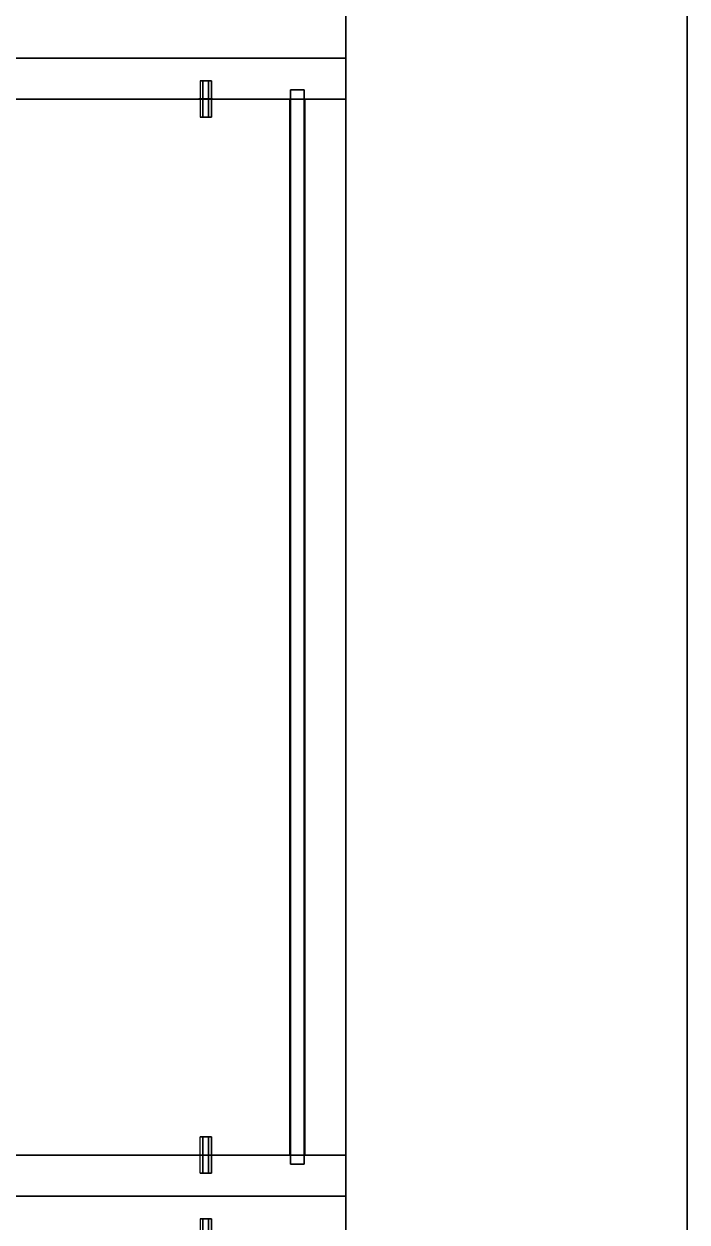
# Model space of a CAD drawing. Extents: x 0 to 4068, y -150 to 4325.
# Drawn here: x 3776 to 4068, y 898 to 1424 of the extents above; entities that cross this region are included whole.
import ezdxf

# ---------------------------------------------------------------- set-up
doc = ezdxf.new("R2010")
doc.units = 0
for name, color, linetype in [('LAYER0', 7, 'CONTINUOUS'), ('LAYER199', 7, 'CONTINUOUS'), ('LAYER245', 254, 'CONTINUOUS'), ('LAYER361', 7, 'CONTINUOUS'), ('LAYER362', 7, 'CONTINUOUS'), ('LAYER363', 7, 'CONTINUOUS'), ('LAYER364', 7, 'CONTINUOUS'), ('LAYER365', 7, 'CONTINUOUS'), ('LAYER366', 7, 'CONTINUOUS'), ('LAYER367', 7, 'CONTINUOUS'), ('LAYER368', 7, 'CONTINUOUS'), ('LAYER380', 7, 'CONTINUOUS'), ('LAYER382', 254, 'CONTINUOUS'), ('LAYER384', 254, 'CONTINUOUS'), ('LAYER385', 7, 'CONTINUOUS'), ('LAYER387', 254, 'CONTINUOUS'), ('LAYER389', 254, 'CONTINUOUS'), ('LAYER390', 7, 'CONTINUOUS'), ('LAYER392', 254, 'CONTINUOUS'), ('LAYER394', 254, 'CONTINUOUS'), ('LAYER395', 7, 'CONTINUOUS'), ('LAYER397', 254, 'CONTINUOUS'), ('LAYER399', 254, 'CONTINUOUS'), ('LAYER400', 7, 'CONTINUOUS'), ('LAYER402', 254, 'CONTINUOUS'), ('LAYER404', 254, 'CONTINUOUS'), ('LAYER405', 7, 'CONTINUOUS'), ('LAYER407', 254, 'CONTINUOUS'), ('LAYER409', 254, 'CONTINUOUS'), ('LAYER411', 45, 'CONTINUOUS'), ('LAYER46', 7, 'CONTINUOUS'), ('LAYER824', 45, 'CONTINUOUS'), ('LAYER825', 45, 'CONTINUOUS'), ('LAYER88', 254, 'CONTINUOUS')]:
    doc.layers.add(name, color=color, linetype=linetype)

msp = doc.modelspace()

# ---------------------------------------------------------------- linework, layer by layer
at = {"layer": 'LAYER0', "invisible_edges": 1}
for points in [[(4068, 4325, -5), (0, -150, -5), (0, 4325, -5), (4068, 4325, -5)], [(0, -150, -5), (4068, 4325, -5), (4068, -150, -5), (0, -150, -5)], [(4068, -150), (0, 4325), (0, -150), (4068, -150)], [(0, 4325), (4068, -150), (4068, 4325), (0, 4325)], [(4068, 4325, -5), (4068, -150), (4068, -150, -5), (4068, 4325, -5)], [(4068, -150), (4068, 4325, -5), (4068, 4325), (4068, -150)]]:
    msp.add_3dface(points, dxfattribs=at)
at = {"layer": 'LAYER199', "invisible_edges": 1}
for points in [[(3918, 909, 150), (3518, 891, 150), (3518, 909, 150), (3918, 909, 150)], [(3518, 891, 150), (3918, 909, 150), (3918, 891, 150), (3518, 891, 150)], [(3918, 891, 875), (3518, 909, 875), (3518, 891, 875), (3918, 891, 875)], [(3518, 909, 875), (3918, 891, 875), (3918, 909, 875), (3518, 909, 875)], [(3518, 909, 875), (3918, 909, 150), (3518, 909, 150), (3518, 909, 875)], [(3918, 909, 150), (3518, 909, 875), (3918, 909, 875), (3918, 909, 150)], [(3918, 909, 150), (3918, 891, 875), (3918, 891, 150), (3918, 909, 150)], [(3918, 891, 875), (3918, 909, 150), (3918, 909, 875), (3918, 891, 875)]]:
    msp.add_3dface(points, dxfattribs=at)
at = {"layer": 'LAYER245'}
for points in [[(3853.9, 899, 501), (3858.9, 899, 501), (3857.65, 899, 503.165), (3855.15, 899, 503.165)], [(3853.9, 899, 501), (3855.15, 899, 498.8349), (3857.65, 899, 498.8349), (3858.9, 899, 501)]]:
    msp.add_3dface(points, dxfattribs=at)
at = {"layer": 'LAYER361', "invisible_edges": 1}
for points in [[(4068, 1571), (3918, 0), (3918, 1439), (4068, 1571)], [(3918, 0), (4068, 1571), (4068, -150), (3918, 0)], [(3918, 1439, 2410), (4068, -150, 2410), (4068, 1571, 2410), (3918, 1439, 2410)], [(4068, 1571), (4068, -150, 2410), (4068, -150), (4068, 1571)], [(4068, -150, 2410), (4068, 1571), (4068, 1571, 2410), (4068, -150, 2410)], [(3918, 1439, 2410), (3918, 0), (3918, 0, 2410), (3918, 1439, 2410)], [(3918, 0), (3918, 1439, 2410), (3918, 1439), (3918, 0)], [(4068, -150, 2410), (3918, 1439, 2410), (3918, 0, 2410), (4068, -150, 2410)]]:
    msp.add_3dface(points, dxfattribs=at)
at = {"layer": 'LAYER362', "invisible_edges": 1}
for points in [[(3900, 1391, 1228), (3918, 1391, 1108), (3900, 1391, 1108), (3900, 1391, 1228)], [(3918, 1391, 1108), (3900, 1391, 1228), (3918, 1391, 1228), (3918, 1391, 1108)], [(3900, 927, 1108), (3918, 1391, 1108), (3918, 927, 1108), (3900, 927, 1108)], [(3918, 1391, 1108), (3900, 927, 1108), (3900, 1391, 1108), (3918, 1391, 1108)], [(3900, 1391, 1228), (3918, 927, 1228), (3918, 1391, 1228), (3900, 1391, 1228)], [(3918, 927, 1228), (3900, 1391, 1228), (3900, 927, 1228), (3918, 927, 1228)], [(3900, 927, 1108), (3900, 1391, 1228), (3900, 1391, 1108), (3900, 927, 1108)], [(3900, 1391, 1228), (3900, 927, 1108), (3900, 927, 1228), (3900, 1391, 1228)], [(3918, 927, 1228), (3918, 1391, 1108), (3918, 1391, 1228), (3918, 927, 1228)], [(3918, 1391, 1108), (3918, 927, 1228), (3918, 927, 1108), (3918, 1391, 1108)], [(3918, 927, 1228), (3900, 927, 1108), (3918, 927, 1108), (3918, 927, 1228)], [(3900, 927, 1108), (3918, 927, 1228), (3900, 927, 1228), (3900, 927, 1108)]]:
    msp.add_3dface(points, dxfattribs=at)
at = {"layer": 'LAYER363', "invisible_edges": 1}
for points in [[(3900, 1391, 2341), (3918, 1391, 2221), (3900, 1391, 2221), (3900, 1391, 2341)], [(3918, 1391, 2221), (3900, 1391, 2341), (3918, 1391, 2341), (3918, 1391, 2221)], [(3900, 927, 2221), (3918, 1391, 2221), (3918, 927, 2221), (3900, 927, 2221)], [(3918, 1391, 2221), (3900, 927, 2221), (3900, 1391, 2221), (3918, 1391, 2221)], [(3900, 1391, 2341), (3918, 927, 2341), (3918, 1391, 2341), (3900, 1391, 2341)], [(3918, 927, 2341), (3900, 1391, 2341), (3900, 927, 2341), (3918, 927, 2341)], [(3900, 927, 2221), (3900, 1391, 2341), (3900, 1391, 2221), (3900, 927, 2221)], [(3900, 1391, 2341), (3900, 927, 2221), (3900, 927, 2341), (3900, 1391, 2341)], [(3918, 927, 2341), (3918, 1391, 2221), (3918, 1391, 2341), (3918, 927, 2341)], [(3918, 1391, 2221), (3918, 927, 2341), (3918, 927, 2221), (3918, 1391, 2221)], [(3918, 927, 2341), (3900, 927, 2221), (3918, 927, 2221), (3918, 927, 2341)], [(3900, 927, 2221), (3918, 927, 2341), (3900, 927, 2341), (3900, 927, 2221)]]:
    msp.add_3dface(points, dxfattribs=at)
at = {"layer": 'LAYER364', "invisible_edges": 1}
for points in [[(3918, 927, 151), (3518, 1391, 151), (3918, 1391, 151), (3918, 927, 151)], [(3518, 1391, 151), (3918, 927, 151), (3518, 927, 151), (3518, 1391, 151)], [(3918, 1391, 169), (3518, 1391, 151), (3518, 1391, 169), (3918, 1391, 169)], [(3518, 1391, 151), (3918, 1391, 169), (3918, 1391, 151), (3518, 1391, 151)], [(3518, 927, 169), (3918, 1391, 169), (3518, 1391, 169), (3518, 927, 169)], [(3918, 1391, 169), (3518, 927, 169), (3918, 927, 169), (3918, 1391, 169)], [(3918, 1391, 169), (3918, 927, 151), (3918, 1391, 151), (3918, 1391, 169)], [(3918, 927, 151), (3918, 1391, 169), (3918, 927, 169), (3918, 927, 151)], [(3918, 927, 151), (3518, 927, 169), (3518, 927, 151), (3918, 927, 151)], [(3518, 927, 169), (3918, 927, 151), (3918, 927, 169), (3518, 927, 169)]]:
    msp.add_3dface(points, dxfattribs=at)
at = {"layer": 'LAYER365', "invisible_edges": 1}
for points in [[(3918, 1391, 2359), (3518, 927, 2359), (3918, 927, 2359), (3918, 1391, 2359)], [(3518, 927, 2359), (3918, 1391, 2359), (3518, 1391, 2359), (3518, 927, 2359)], [(3918, 1391, 2359), (3518, 1391, 2341), (3518, 1391, 2359), (3918, 1391, 2359)], [(3518, 1391, 2341), (3918, 1391, 2359), (3918, 1391, 2341), (3518, 1391, 2341)], [(3518, 1391, 2341), (3918, 927, 2341), (3518, 927, 2341), (3518, 1391, 2341)], [(3918, 927, 2341), (3518, 1391, 2341), (3918, 1391, 2341), (3918, 927, 2341)], [(3918, 927, 2341), (3918, 1391, 2359), (3918, 927, 2359), (3918, 927, 2341)], [(3918, 1391, 2359), (3918, 927, 2341), (3918, 1391, 2341), (3918, 1391, 2359)], [(3918, 927, 2341), (3518, 927, 2359), (3518, 927, 2341), (3918, 927, 2341)], [(3518, 927, 2359), (3918, 927, 2341), (3918, 927, 2359), (3518, 927, 2359)]]:
    msp.add_3dface(points, dxfattribs=at)
at = {"layer": 'LAYER366', "invisible_edges": 1}
for points in [[(3918, 1409, 150), (3518, 1391, 150), (3518, 1409, 150), (3918, 1409, 150)], [(3518, 1391, 150), (3918, 1409, 150), (3918, 1391, 150), (3518, 1391, 150)], [(3918, 1391, 2360), (3518, 1409, 2360), (3518, 1391, 2360), (3918, 1391, 2360)], [(3518, 1409, 2360), (3918, 1391, 2360), (3918, 1409, 2360), (3518, 1409, 2360)], [(3518, 1409, 2360), (3918, 1409, 150), (3518, 1409, 150), (3518, 1409, 2360)], [(3918, 1409, 150), (3518, 1409, 2360), (3918, 1409, 2360), (3918, 1409, 150)], [(3918, 1409, 150), (3918, 1391, 2360), (3918, 1391, 150), (3918, 1409, 150)], [(3918, 1391, 2360), (3918, 1409, 150), (3918, 1409, 2360), (3918, 1391, 2360)], [(3918, 1391, 2360), (3518, 1391, 150), (3918, 1391, 150), (3918, 1391, 2360)], [(3518, 1391, 150), (3918, 1391, 2360), (3518, 1391, 2360), (3518, 1391, 150)]]:
    msp.add_3dface(points, dxfattribs=at)
at = {"layer": 'LAYER367', "invisible_edges": 1}
for points in [[(3918, 927, 150), (3518, 927, 2360), (3918, 927, 2360), (3918, 927, 150)], [(3518, 927, 2360), (3918, 927, 150), (3518, 927, 150), (3518, 927, 2360)], [(3918, 927, 150), (3518, 909, 150), (3518, 927, 150), (3918, 927, 150)], [(3518, 909, 150), (3918, 927, 150), (3918, 909, 150), (3518, 909, 150)], [(3918, 909, 2360), (3518, 927, 2360), (3518, 909, 2360), (3918, 909, 2360)], [(3518, 927, 2360), (3918, 909, 2360), (3918, 927, 2360), (3518, 927, 2360)], [(3918, 909, 2360), (3918, 927, 150), (3918, 927, 2360), (3918, 909, 2360)], [(3918, 927, 150), (3918, 909, 2360), (3918, 909, 150), (3918, 927, 150)], [(3518, 909, 150), (3918, 909, 2360), (3518, 909, 2360), (3518, 909, 150)], [(3918, 909, 2360), (3518, 909, 150), (3918, 909, 150), (3918, 909, 2360)]]:
    msp.add_3dface(points, dxfattribs=at)
at = {"layer": 'LAYER368', "invisible_edges": 1}
for points in [[(3893.7, 1395, 165), (3899.7, 923, 165), (3893.7, 923, 165), (3893.7, 1395, 165)], [(3899.7, 923, 165), (3893.7, 1395, 165), (3899.7, 1395, 165), (3899.7, 923, 165)], [(3899.7, 1395, 2345), (3893.7, 923, 2345), (3899.7, 923, 2345), (3899.7, 1395, 2345)], [(3893.7, 923, 2345), (3899.7, 1395, 2345), (3893.7, 1395, 2345), (3893.7, 923, 2345)], [(3893.7, 1395, 165), (3899.7, 1395, 2345), (3899.7, 1395, 165), (3893.7, 1395, 165)], [(3899.7, 1395, 2345), (3893.7, 1395, 165), (3893.7, 1395, 2345), (3899.7, 1395, 2345)], [(3893.7, 923, 2345), (3893.7, 1395, 165), (3893.7, 923, 165), (3893.7, 923, 2345)], [(3893.7, 1395, 165), (3893.7, 923, 2345), (3893.7, 1395, 2345), (3893.7, 1395, 165)], [(3899.7, 1395, 2345), (3899.7, 923, 165), (3899.7, 1395, 165), (3899.7, 1395, 2345)], [(3899.7, 923, 165), (3899.7, 1395, 2345), (3899.7, 923, 2345), (3899.7, 923, 165)], [(3893.7, 923, 2345), (3899.7, 923, 165), (3899.7, 923, 2345), (3893.7, 923, 2345)], [(3899.7, 923, 165), (3893.7, 923, 2345), (3893.7, 923, 165), (3899.7, 923, 165)]]:
    msp.add_3dface(points, dxfattribs=at)
at = {"layer": 'LAYER380', "invisible_edges": 1}
for points in [[(3893.4, 927, 460.5714), (3538, 1391, 460.5714), (3893.4, 1391, 460.5714), (3893.4, 927, 460.5714)], [(3538, 1391, 460.5714), (3893.4, 927, 460.5714), (3538, 927, 460.5714), (3538, 1391, 460.5714)], [(3893.4, 1391, 478.5714), (3538, 1391, 460.5714), (3538, 1391, 478.5714), (3893.4, 1391, 478.5714)], [(3538, 1391, 460.5714), (3893.4, 1391, 478.5714), (3893.4, 1391, 460.5714), (3538, 1391, 460.5714)], [(3538, 927, 478.5714), (3893.4, 1391, 478.5714), (3538, 1391, 478.5714), (3538, 927, 478.5714)], [(3893.4, 1391, 478.5714), (3538, 927, 478.5714), (3893.4, 927, 478.5714), (3893.4, 1391, 478.5714)], [(3893.4, 1391, 478.5714), (3893.4, 927, 460.5714), (3893.4, 1391, 460.5714), (3893.4, 1391, 478.5714)], [(3893.4, 927, 460.5714), (3893.4, 1391, 478.5714), (3893.4, 927, 478.5714), (3893.4, 927, 460.5714)], [(3893.4, 927, 460.5714), (3538, 927, 478.5714), (3538, 927, 460.5714), (3893.4, 927, 460.5714)], [(3538, 927, 478.5714), (3893.4, 927, 460.5714), (3893.4, 927, 478.5714), (3538, 927, 478.5714)]]:
    msp.add_3dface(points, dxfattribs=at)
at = {"layer": 'LAYER382'}
for points in [[(3853.9, 1399, 458.0714), (3858.9, 1399, 458.0714), (3857.65, 1399, 460.2365), (3855.15, 1399, 460.2365)], [(3853.9, 1399, 458.0714), (3855.15, 1399, 455.9063), (3857.65, 1399, 455.9063), (3858.9, 1399, 458.0714)], [(3859.4, 1391.05, 458.0714), (3853.4, 1391.05, 458.0714), (3854.9, 1391.05, 460.6695), (3857.9, 1391.05, 460.6695)], [(3859.4, 1391.05, 458.0714), (3853.4, 1391.05, 458.0714), (3854.9, 1391.05, 455.4733), (3857.9, 1391.05, 455.4733)], [(3859.4, 1390.95, 458.0714), (3853.4, 1390.95, 458.0714), (3854.9, 1390.95, 460.6695), (3857.9, 1390.95, 460.6695)], [(3859.4, 1390.95, 458.0714), (3853.4, 1390.95, 458.0714), (3854.9, 1390.95, 455.4733), (3857.9, 1390.95, 455.4733)], [(3853.9, 1383, 458.0714), (3858.9, 1383, 458.0714), (3857.65, 1383, 460.2365), (3855.15, 1383, 460.2365)], [(3853.9, 1383, 458.0714), (3855.15, 1383, 455.9063), (3857.65, 1383, 455.9063), (3858.9, 1383, 458.0714)]]:
    msp.add_3dface(points, dxfattribs=at)
at = {"layer": 'LAYER384'}
for points in [[(3853.9, 935, 458.0714), (3858.9, 935, 458.0714), (3857.65, 935, 460.2365), (3855.15, 935, 460.2365)], [(3853.9, 935, 458.0714), (3855.15, 935, 455.9063), (3857.65, 935, 455.9063), (3858.9, 935, 458.0714)], [(3859.4, 927.05, 458.0714), (3853.4, 927.05, 458.0714), (3854.9, 927.05, 460.6695), (3857.9, 927.05, 460.6695)], [(3859.4, 927.05, 458.0714), (3853.4, 927.05, 458.0714), (3854.9, 927.05, 455.4733), (3857.9, 927.05, 455.4733)], [(3859.4, 926.95, 458.0714), (3853.4, 926.95, 458.0714), (3854.9, 926.95, 460.6695), (3857.9, 926.95, 460.6695)], [(3859.4, 926.95, 458.0714), (3853.4, 926.95, 458.0714), (3854.9, 926.95, 455.4733), (3857.9, 926.95, 455.4733)], [(3853.9, 919, 458.0714), (3858.9, 919, 458.0714), (3857.65, 919, 460.2365), (3855.15, 919, 460.2365)], [(3853.9, 919, 458.0714), (3855.15, 919, 455.9063), (3857.65, 919, 455.9063), (3858.9, 919, 458.0714)]]:
    msp.add_3dface(points, dxfattribs=at)
at = {"layer": 'LAYER385', "invisible_edges": 1}
for points in [[(3893.4, 927, 771.1429), (3538, 1391, 771.1429), (3893.4, 1391, 771.1429), (3893.4, 927, 771.1429)], [(3538, 1391, 771.1429), (3893.4, 927, 771.1429), (3538, 927, 771.1429), (3538, 1391, 771.1429)], [(3893.4, 1391, 789.1429), (3538, 1391, 771.1429), (3538, 1391, 789.1429), (3893.4, 1391, 789.1429)], [(3538, 1391, 771.1429), (3893.4, 1391, 789.1429), (3893.4, 1391, 771.1429), (3538, 1391, 771.1429)], [(3538, 927, 789.1429), (3893.4, 1391, 789.1429), (3538, 1391, 789.1429), (3538, 927, 789.1429)], [(3893.4, 1391, 789.1429), (3538, 927, 789.1429), (3893.4, 927, 789.1429), (3893.4, 1391, 789.1429)], [(3893.4, 1391, 789.1429), (3893.4, 927, 771.1429), (3893.4, 1391, 771.1429), (3893.4, 1391, 789.1429)], [(3893.4, 927, 771.1429), (3893.4, 1391, 789.1429), (3893.4, 927, 789.1429), (3893.4, 927, 771.1429)], [(3893.4, 927, 771.1429), (3538, 927, 789.1429), (3538, 927, 771.1429), (3893.4, 927, 771.1429)], [(3538, 927, 789.1429), (3893.4, 927, 771.1429), (3893.4, 927, 789.1429), (3538, 927, 789.1429)]]:
    msp.add_3dface(points, dxfattribs=at)
at = {"layer": 'LAYER387'}
for points in [[(3853.9, 1399, 768.6429), (3858.9, 1399, 768.6429), (3857.65, 1399, 770.8079), (3855.15, 1399, 770.8079)], [(3853.9, 1399, 768.6429), (3855.15, 1399, 766.4778), (3857.65, 1399, 766.4778), (3858.9, 1399, 768.6429)], [(3859.4, 1391.05, 768.6429), (3853.4, 1391.05, 768.6429), (3854.9, 1391.05, 771.241), (3857.9, 1391.05, 771.241)], [(3859.4, 1391.05, 768.6429), (3853.4, 1391.05, 768.6429), (3854.9, 1391.05, 766.0448), (3857.9, 1391.05, 766.0448)], [(3859.4, 1390.95, 768.6429), (3853.4, 1390.95, 768.6429), (3854.9, 1390.95, 771.241), (3857.9, 1390.95, 771.241)], [(3859.4, 1390.95, 768.6429), (3853.4, 1390.95, 768.6429), (3854.9, 1390.95, 766.0448), (3857.9, 1390.95, 766.0448)], [(3853.9, 1383, 768.6429), (3858.9, 1383, 768.6429), (3857.65, 1383, 770.8079), (3855.15, 1383, 770.8079)], [(3853.9, 1383, 768.6429), (3855.15, 1383, 766.4778), (3857.65, 1383, 766.4778), (3858.9, 1383, 768.6429)]]:
    msp.add_3dface(points, dxfattribs=at)
at = {"layer": 'LAYER389'}
for points in [[(3853.9, 935, 768.6429), (3858.9, 935, 768.6429), (3857.65, 935, 770.8079), (3855.15, 935, 770.8079)], [(3853.9, 935, 768.6429), (3855.15, 935, 766.4778), (3857.65, 935, 766.4778), (3858.9, 935, 768.6429)], [(3859.4, 927.05, 768.6429), (3853.4, 927.05, 768.6429), (3854.9, 927.05, 771.241), (3857.9, 927.05, 771.241)], [(3859.4, 927.05, 768.6429), (3853.4, 927.05, 768.6429), (3854.9, 927.05, 766.0448), (3857.9, 927.05, 766.0448)], [(3859.4, 926.95, 768.6429), (3853.4, 926.95, 768.6429), (3854.9, 926.95, 771.241), (3857.9, 926.95, 771.241)], [(3859.4, 926.95, 768.6429), (3853.4, 926.95, 768.6429), (3854.9, 926.95, 766.0448), (3857.9, 926.95, 766.0448)], [(3853.9, 919, 768.6429), (3858.9, 919, 768.6429), (3857.65, 919, 770.8079), (3855.15, 919, 770.8079)], [(3853.9, 919, 768.6429), (3855.15, 919, 766.4778), (3857.65, 919, 766.4778), (3858.9, 919, 768.6429)]]:
    msp.add_3dface(points, dxfattribs=at)
at = {"layer": 'LAYER390', "invisible_edges": 1}
for points in [[(3893.4, 927, 1081.714), (3538, 1391, 1081.714), (3893.4, 1391, 1081.714), (3893.4, 927, 1081.714)], [(3538, 1391, 1081.714), (3893.4, 927, 1081.714), (3538, 927, 1081.714), (3538, 1391, 1081.714)], [(3893.4, 1391, 1099.714), (3538, 1391, 1081.714), (3538, 1391, 1099.714), (3893.4, 1391, 1099.714)], [(3538, 1391, 1081.714), (3893.4, 1391, 1099.714), (3893.4, 1391, 1081.714), (3538, 1391, 1081.714)], [(3538, 927, 1099.714), (3893.4, 1391, 1099.714), (3538, 1391, 1099.714), (3538, 927, 1099.714)], [(3893.4, 1391, 1099.714), (3538, 927, 1099.714), (3893.4, 927, 1099.714), (3893.4, 1391, 1099.714)], [(3893.4, 1391, 1099.714), (3893.4, 927, 1081.714), (3893.4, 1391, 1081.714), (3893.4, 1391, 1099.714)], [(3893.4, 927, 1081.714), (3893.4, 1391, 1099.714), (3893.4, 927, 1099.714), (3893.4, 927, 1081.714)], [(3893.4, 927, 1081.714), (3538, 927, 1099.714), (3538, 927, 1081.714), (3893.4, 927, 1081.714)], [(3538, 927, 1099.714), (3893.4, 927, 1081.714), (3893.4, 927, 1099.714), (3538, 927, 1099.714)]]:
    msp.add_3dface(points, dxfattribs=at)
at = {"layer": 'LAYER392'}
for points in [[(3853.9, 1399, 1079.214), (3858.9, 1399, 1079.214), (3857.65, 1399, 1081.379), (3855.15, 1399, 1081.379)], [(3853.9, 1399, 1079.214), (3855.15, 1399, 1077.049), (3857.65, 1399, 1077.049), (3858.9, 1399, 1079.214)], [(3859.4, 1391.05, 1079.214), (3853.4, 1391.05, 1079.214), (3854.9, 1391.05, 1081.812), (3857.9, 1391.05, 1081.812)], [(3859.4, 1391.05, 1079.214), (3853.4, 1391.05, 1079.214), (3854.9, 1391.05, 1076.616), (3857.9, 1391.05, 1076.616)], [(3859.4, 1390.95, 1079.214), (3853.4, 1390.95, 1079.214), (3854.9, 1390.95, 1081.812), (3857.9, 1390.95, 1081.812)], [(3859.4, 1390.95, 1079.214), (3853.4, 1390.95, 1079.214), (3854.9, 1390.95, 1076.616), (3857.9, 1390.95, 1076.616)], [(3853.9, 1383, 1079.214), (3858.9, 1383, 1079.214), (3857.65, 1383, 1081.379), (3855.15, 1383, 1081.379)], [(3853.9, 1383, 1079.214), (3855.15, 1383, 1077.049), (3857.65, 1383, 1077.049), (3858.9, 1383, 1079.214)]]:
    msp.add_3dface(points, dxfattribs=at)
at = {"layer": 'LAYER394'}
for points in [[(3853.9, 935, 1079.214), (3858.9, 935, 1079.214), (3857.65, 935, 1081.379), (3855.15, 935, 1081.379)], [(3853.9, 935, 1079.214), (3855.15, 935, 1077.049), (3857.65, 935, 1077.049), (3858.9, 935, 1079.214)], [(3859.4, 927.05, 1079.214), (3853.4, 927.05, 1079.214), (3854.9, 927.05, 1081.812), (3857.9, 927.05, 1081.812)], [(3859.4, 927.05, 1079.214), (3853.4, 927.05, 1079.214), (3854.9, 927.05, 1076.616), (3857.9, 927.05, 1076.616)], [(3859.4, 926.95, 1079.214), (3853.4, 926.95, 1079.214), (3854.9, 926.95, 1081.812), (3857.9, 926.95, 1081.812)], [(3859.4, 926.95, 1079.214), (3853.4, 926.95, 1079.214), (3854.9, 926.95, 1076.616), (3857.9, 926.95, 1076.616)], [(3853.9, 919, 1079.214), (3858.9, 919, 1079.214), (3857.65, 919, 1081.379), (3855.15, 919, 1081.379)], [(3853.9, 919, 1079.214), (3855.15, 919, 1077.049), (3857.65, 919, 1077.049), (3858.9, 919, 1079.214)]]:
    msp.add_3dface(points, dxfattribs=at)
at = {"layer": 'LAYER395', "invisible_edges": 1}
for points in [[(3893.4, 927, 1392.286), (3538, 1391, 1392.286), (3893.4, 1391, 1392.286), (3893.4, 927, 1392.286)], [(3538, 1391, 1392.286), (3893.4, 927, 1392.286), (3538, 927, 1392.286), (3538, 1391, 1392.286)], [(3893.4, 1391, 1410.286), (3538, 1391, 1392.286), (3538, 1391, 1410.286), (3893.4, 1391, 1410.286)], [(3538, 1391, 1392.286), (3893.4, 1391, 1410.286), (3893.4, 1391, 1392.286), (3538, 1391, 1392.286)], [(3538, 927, 1410.286), (3893.4, 1391, 1410.286), (3538, 1391, 1410.286), (3538, 927, 1410.286)], [(3893.4, 1391, 1410.286), (3538, 927, 1410.286), (3893.4, 927, 1410.286), (3893.4, 1391, 1410.286)], [(3893.4, 1391, 1410.286), (3893.4, 927, 1392.286), (3893.4, 1391, 1392.286), (3893.4, 1391, 1410.286)], [(3893.4, 927, 1392.286), (3893.4, 1391, 1410.286), (3893.4, 927, 1410.286), (3893.4, 927, 1392.286)], [(3893.4, 927, 1392.286), (3538, 927, 1410.286), (3538, 927, 1392.286), (3893.4, 927, 1392.286)], [(3538, 927, 1410.286), (3893.4, 927, 1392.286), (3893.4, 927, 1410.286), (3538, 927, 1410.286)]]:
    msp.add_3dface(points, dxfattribs=at)
at = {"layer": 'LAYER397'}
for points in [[(3853.9, 1399, 1389.786), (3858.9, 1399, 1389.786), (3857.65, 1399, 1391.951), (3855.15, 1399, 1391.951)], [(3853.9, 1399, 1389.786), (3855.15, 1399, 1387.621), (3857.65, 1399, 1387.621), (3858.9, 1399, 1389.786)], [(3859.4, 1391.05, 1389.786), (3853.4, 1391.05, 1389.786), (3854.9, 1391.05, 1392.384), (3857.9, 1391.05, 1392.384)], [(3859.4, 1391.05, 1389.786), (3853.4, 1391.05, 1389.786), (3854.9, 1391.05, 1387.188), (3857.9, 1391.05, 1387.188)], [(3859.4, 1390.95, 1389.786), (3853.4, 1390.95, 1389.786), (3854.9, 1390.95, 1392.384), (3857.9, 1390.95, 1392.384)], [(3859.4, 1390.95, 1389.786), (3853.4, 1390.95, 1389.786), (3854.9, 1390.95, 1387.188), (3857.9, 1390.95, 1387.188)], [(3853.9, 1383, 1389.786), (3858.9, 1383, 1389.786), (3857.65, 1383, 1391.951), (3855.15, 1383, 1391.951)], [(3853.9, 1383, 1389.786), (3855.15, 1383, 1387.621), (3857.65, 1383, 1387.621), (3858.9, 1383, 1389.786)]]:
    msp.add_3dface(points, dxfattribs=at)
at = {"layer": 'LAYER399'}
for points in [[(3853.9, 935, 1389.786), (3858.9, 935, 1389.786), (3857.65, 935, 1391.951), (3855.15, 935, 1391.951)], [(3853.9, 935, 1389.786), (3855.15, 935, 1387.621), (3857.65, 935, 1387.621), (3858.9, 935, 1389.786)], [(3859.4, 927.05, 1389.786), (3853.4, 927.05, 1389.786), (3854.9, 927.05, 1392.384), (3857.9, 927.05, 1392.384)], [(3859.4, 927.05, 1389.786), (3853.4, 927.05, 1389.786), (3854.9, 927.05, 1387.188), (3857.9, 927.05, 1387.188)], [(3859.4, 926.95, 1389.786), (3853.4, 926.95, 1389.786), (3854.9, 926.95, 1392.384), (3857.9, 926.95, 1392.384)], [(3859.4, 926.95, 1389.786), (3853.4, 926.95, 1389.786), (3854.9, 926.95, 1387.188), (3857.9, 926.95, 1387.188)], [(3853.9, 919, 1389.786), (3858.9, 919, 1389.786), (3857.65, 919, 1391.951), (3855.15, 919, 1391.951)], [(3853.9, 919, 1389.786), (3855.15, 919, 1387.621), (3857.65, 919, 1387.621), (3858.9, 919, 1389.786)]]:
    msp.add_3dface(points, dxfattribs=at)
at = {"layer": 'LAYER400', "invisible_edges": 1}
for points in [[(3893.4, 927, 1702.857), (3538, 1391, 1702.857), (3893.4, 1391, 1702.857), (3893.4, 927, 1702.857)], [(3538, 1391, 1702.857), (3893.4, 927, 1702.857), (3538, 927, 1702.857), (3538, 1391, 1702.857)], [(3893.4, 1391, 1720.857), (3538, 1391, 1702.857), (3538, 1391, 1720.857), (3893.4, 1391, 1720.857)], [(3538, 1391, 1702.857), (3893.4, 1391, 1720.857), (3893.4, 1391, 1702.857), (3538, 1391, 1702.857)], [(3538, 927, 1720.857), (3893.4, 1391, 1720.857), (3538, 1391, 1720.857), (3538, 927, 1720.857)], [(3893.4, 1391, 1720.857), (3538, 927, 1720.857), (3893.4, 927, 1720.857), (3893.4, 1391, 1720.857)], [(3893.4, 1391, 1720.857), (3893.4, 927, 1702.857), (3893.4, 1391, 1702.857), (3893.4, 1391, 1720.857)], [(3893.4, 927, 1702.857), (3893.4, 1391, 1720.857), (3893.4, 927, 1720.857), (3893.4, 927, 1702.857)], [(3893.4, 927, 1702.857), (3538, 927, 1720.857), (3538, 927, 1702.857), (3893.4, 927, 1702.857)], [(3538, 927, 1720.857), (3893.4, 927, 1702.857), (3893.4, 927, 1720.857), (3538, 927, 1720.857)]]:
    msp.add_3dface(points, dxfattribs=at)
at = {"layer": 'LAYER402'}
for points in [[(3853.9, 1399, 1700.357), (3858.9, 1399, 1700.357), (3857.65, 1399, 1702.522), (3855.15, 1399, 1702.522)], [(3853.9, 1399, 1700.357), (3855.15, 1399, 1698.192), (3857.65, 1399, 1698.192), (3858.9, 1399, 1700.357)], [(3859.4, 1391.05, 1700.357), (3853.4, 1391.05, 1700.357), (3854.9, 1391.05, 1702.955), (3857.9, 1391.05, 1702.955)], [(3859.4, 1391.05, 1700.357), (3853.4, 1391.05, 1700.357), (3854.9, 1391.05, 1697.759), (3857.9, 1391.05, 1697.759)], [(3859.4, 1390.95, 1700.357), (3853.4, 1390.95, 1700.357), (3854.9, 1390.95, 1702.955), (3857.9, 1390.95, 1702.955)], [(3859.4, 1390.95, 1700.357), (3853.4, 1390.95, 1700.357), (3854.9, 1390.95, 1697.759), (3857.9, 1390.95, 1697.759)], [(3853.9, 1383, 1700.357), (3858.9, 1383, 1700.357), (3857.65, 1383, 1702.522), (3855.15, 1383, 1702.522)], [(3853.9, 1383, 1700.357), (3855.15, 1383, 1698.192), (3857.65, 1383, 1698.192), (3858.9, 1383, 1700.357)]]:
    msp.add_3dface(points, dxfattribs=at)
at = {"layer": 'LAYER404'}
for points in [[(3853.9, 935, 1700.357), (3858.9, 935, 1700.357), (3857.65, 935, 1702.522), (3855.15, 935, 1702.522)], [(3853.9, 935, 1700.357), (3855.15, 935, 1698.192), (3857.65, 935, 1698.192), (3858.9, 935, 1700.357)], [(3859.4, 927.05, 1700.357), (3853.4, 927.05, 1700.357), (3854.9, 927.05, 1702.955), (3857.9, 927.05, 1702.955)], [(3859.4, 927.05, 1700.357), (3853.4, 927.05, 1700.357), (3854.9, 927.05, 1697.759), (3857.9, 927.05, 1697.759)], [(3859.4, 926.95, 1700.357), (3853.4, 926.95, 1700.357), (3854.9, 926.95, 1702.955), (3857.9, 926.95, 1702.955)], [(3859.4, 926.95, 1700.357), (3853.4, 926.95, 1700.357), (3854.9, 926.95, 1697.759), (3857.9, 926.95, 1697.759)], [(3853.9, 919, 1700.357), (3858.9, 919, 1700.357), (3857.65, 919, 1702.522), (3855.15, 919, 1702.522)], [(3853.9, 919, 1700.357), (3855.15, 919, 1698.192), (3857.65, 919, 1698.192), (3858.9, 919, 1700.357)]]:
    msp.add_3dface(points, dxfattribs=at)
at = {"layer": 'LAYER405', "invisible_edges": 1}
for points in [[(3893.4, 927, 2013.429), (3538, 1391, 2013.429), (3893.4, 1391, 2013.429), (3893.4, 927, 2013.429)], [(3538, 1391, 2013.429), (3893.4, 927, 2013.429), (3538, 927, 2013.429), (3538, 1391, 2013.429)], [(3893.4, 1391, 2031.429), (3538, 1391, 2013.429), (3538, 1391, 2031.429), (3893.4, 1391, 2031.429)], [(3538, 1391, 2013.429), (3893.4, 1391, 2031.429), (3893.4, 1391, 2013.429), (3538, 1391, 2013.429)], [(3538, 927, 2031.429), (3893.4, 1391, 2031.429), (3538, 1391, 2031.429), (3538, 927, 2031.429)], [(3893.4, 1391, 2031.429), (3538, 927, 2031.429), (3893.4, 927, 2031.429), (3893.4, 1391, 2031.429)], [(3893.4, 1391, 2031.429), (3893.4, 927, 2013.429), (3893.4, 1391, 2013.429), (3893.4, 1391, 2031.429)], [(3893.4, 927, 2013.429), (3893.4, 1391, 2031.429), (3893.4, 927, 2031.429), (3893.4, 927, 2013.429)], [(3893.4, 927, 2013.429), (3538, 927, 2031.429), (3538, 927, 2013.429), (3893.4, 927, 2013.429)], [(3538, 927, 2031.429), (3893.4, 927, 2013.429), (3893.4, 927, 2031.429), (3538, 927, 2031.429)]]:
    msp.add_3dface(points, dxfattribs=at)
at = {"layer": 'LAYER407'}
for points in [[(3853.9, 1399, 2010.929), (3858.9, 1399, 2010.929), (3857.65, 1399, 2013.094), (3855.15, 1399, 2013.094)], [(3853.9, 1399, 2010.929), (3855.15, 1399, 2008.764), (3857.65, 1399, 2008.764), (3858.9, 1399, 2010.929)], [(3859.4, 1391.05, 2010.929), (3853.4, 1391.05, 2010.929), (3854.9, 1391.05, 2013.527), (3857.9, 1391.05, 2013.527)], [(3859.4, 1391.05, 2010.929), (3853.4, 1391.05, 2010.929), (3854.9, 1391.05, 2008.331), (3857.9, 1391.05, 2008.331)], [(3859.4, 1390.95, 2010.929), (3853.4, 1390.95, 2010.929), (3854.9, 1390.95, 2013.527), (3857.9, 1390.95, 2013.527)], [(3859.4, 1390.95, 2010.929), (3853.4, 1390.95, 2010.929), (3854.9, 1390.95, 2008.331), (3857.9, 1390.95, 2008.331)], [(3853.9, 1383, 2010.929), (3858.9, 1383, 2010.929), (3857.65, 1383, 2013.094), (3855.15, 1383, 2013.094)], [(3853.9, 1383, 2010.929), (3855.15, 1383, 2008.764), (3857.65, 1383, 2008.764), (3858.9, 1383, 2010.929)]]:
    msp.add_3dface(points, dxfattribs=at)
at = {"layer": 'LAYER409'}
for points in [[(3853.9, 935, 2010.929), (3858.9, 935, 2010.929), (3857.65, 935, 2013.094), (3855.15, 935, 2013.094)], [(3853.9, 935, 2010.929), (3855.15, 935, 2008.764), (3857.65, 935, 2008.764), (3858.9, 935, 2010.929)], [(3859.4, 927.05, 2010.929), (3853.4, 927.05, 2010.929), (3854.9, 927.05, 2013.527), (3857.9, 927.05, 2013.527)], [(3859.4, 927.05, 2010.929), (3853.4, 927.05, 2010.929), (3854.9, 927.05, 2008.331), (3857.9, 927.05, 2008.331)], [(3859.4, 926.95, 2010.929), (3853.4, 926.95, 2010.929), (3854.9, 926.95, 2013.527), (3857.9, 926.95, 2013.527)], [(3859.4, 926.95, 2010.929), (3853.4, 926.95, 2010.929), (3854.9, 926.95, 2008.331), (3857.9, 926.95, 2008.331)], [(3853.9, 919, 2010.929), (3858.9, 919, 2010.929), (3857.65, 919, 2013.094), (3855.15, 919, 2013.094)], [(3853.9, 919, 2010.929), (3855.15, 919, 2008.764), (3857.65, 919, 2008.764), (3858.9, 919, 2010.929)]]:
    msp.add_3dface(points, dxfattribs=at)
at = {"layer": 'LAYER411', "invisible_edges": 1}
for points in [[(3495, 0, 1700), (3918, 909, 1700), (3495, 909, 1700), (3495, 0, 1700)], [(3918, 909, 1700), (3495, 0, 1700), (3918, 0, 1700), (3918, 909, 1700)], [(3495, 909, 1682), (3918, 909, 1700), (3918, 909, 1682), (3495, 909, 1682)], [(3918, 909, 1700), (3495, 909, 1682), (3495, 909, 1700), (3918, 909, 1700)], [(3918, 0, 1682), (3495, 909, 1682), (3918, 909, 1682), (3918, 0, 1682)], [(3495, 909, 1682), (3918, 0, 1682), (3495, 0, 1682), (3495, 909, 1682)], [(3918, 0, 1682), (3918, 909, 1700), (3918, 0, 1700), (3918, 0, 1682)], [(3918, 909, 1700), (3918, 0, 1682), (3918, 909, 1682), (3918, 909, 1700)]]:
    msp.add_3dface(points, dxfattribs=at)
at = {"layer": 'LAYER46', "invisible_edges": 1}
for points in [[(3918, 909, 1700), (3518, 891, 1700), (3518, 909, 1700), (3918, 909, 1700)], [(3518, 891, 1700), (3918, 909, 1700), (3918, 891, 1700), (3518, 891, 1700)], [(3918, 891, 2360), (3518, 909, 2360), (3518, 891, 2360), (3918, 891, 2360)], [(3518, 909, 2360), (3918, 891, 2360), (3918, 909, 2360), (3518, 909, 2360)], [(3518, 909, 2360), (3918, 909, 1700), (3518, 909, 1700), (3518, 909, 2360)], [(3918, 909, 1700), (3518, 909, 2360), (3918, 909, 2360), (3918, 909, 1700)], [(3918, 909, 1700), (3918, 891, 2360), (3918, 891, 1700), (3918, 909, 1700)], [(3918, 891, 2360), (3918, 909, 1700), (3918, 909, 2360), (3918, 891, 2360)]]:
    msp.add_3dface(points, dxfattribs=at)
at = {"layer": 'LAYER824', "invisible_edges": 1}
for points in [[(3495, 909, 875), (3918, 0, 875), (3495, 0, 875), (3495, 909, 875)], [(3918, 0, 875), (3495, 909, 875), (3918, 909, 875), (3918, 0, 875)], [(3495, 909, 875), (3918, 909, 893), (3918, 909, 875), (3495, 909, 875)], [(3918, 909, 893), (3495, 909, 875), (3495, 909, 893), (3918, 909, 893)], [(3918, 909, 893), (3495, 0, 893), (3918, 0, 893), (3918, 909, 893)], [(3495, 0, 893), (3918, 909, 893), (3495, 909, 893), (3495, 0, 893)], [(3918, 909, 893), (3918, 0, 875), (3918, 909, 875), (3918, 909, 893)], [(3918, 0, 875), (3918, 909, 893), (3918, 0, 893), (3918, 0, 875)]]:
    msp.add_3dface(points, dxfattribs=at)
at = {"layer": 'LAYER825', "invisible_edges": 1}
for points in [[(3495, 909, 1682), (3918, 909, 893), (3495, 909, 893), (3495, 909, 1682)], [(3918, 909, 893), (3495, 909, 1682), (3918, 909, 1682), (3918, 909, 893)], [(3495, 891, 893), (3918, 909, 893), (3918, 891, 893), (3495, 891, 893)], [(3918, 909, 893), (3495, 891, 893), (3495, 909, 893), (3918, 909, 893)], [(3495, 909, 1682), (3918, 891, 1682), (3918, 909, 1682), (3495, 909, 1682)], [(3918, 891, 1682), (3495, 909, 1682), (3495, 891, 1682), (3918, 891, 1682)], [(3918, 891, 1682), (3918, 909, 893), (3918, 909, 1682), (3918, 891, 1682)], [(3918, 909, 893), (3918, 891, 1682), (3918, 891, 893), (3918, 909, 893)]]:
    msp.add_3dface(points, dxfattribs=at)
at = {"layer": 'LAYER88'}
for points in [[(3853.9, 899, 2018.5), (3858.9, 899, 2018.5), (3857.65, 899, 2020.665), (3855.15, 899, 2020.665)], [(3853.9, 899, 2018.5), (3855.15, 899, 2016.335), (3857.65, 899, 2016.335), (3858.9, 899, 2018.5)]]:
    msp.add_3dface(points, dxfattribs=at)

# ---------------------------------------------------------------- meshes
at = {"layer": 'LAYER245'}
mesh = msp.add_polymesh((2, 6), dxfattribs=dict(at, n_close=True))
for k, corner in enumerate([(3853.9, 883, 501), (3855.15, 883, 503.165), (3857.65, 883, 503.165), (3858.9, 883, 501), (3857.65, 883, 498.8349), (3855.15, 883, 498.8349), (3853.9, 899, 501), (3855.15, 899, 503.165), (3857.65, 899, 503.165), (3858.9, 899, 501), (3857.65, 899, 498.8349), (3855.15, 899, 498.8349)]):
    mesh.set_mesh_vertex(divmod(k, 6), corner)
at = {"layer": 'LAYER382'}
mesh = msp.add_polymesh((2, 6), dxfattribs=dict(at, n_close=True))
for k, corner in enumerate([(3853.9, 1383, 458.0714), (3855.15, 1383, 460.2365), (3857.65, 1383, 460.2365), (3858.9, 1383, 458.0714), (3857.65, 1383, 455.9063), (3855.15, 1383, 455.9063), (3853.9, 1399, 458.0714), (3855.15, 1399, 460.2365), (3857.65, 1399, 460.2365), (3858.9, 1399, 458.0714), (3857.65, 1399, 455.9063), (3855.15, 1399, 455.9063)]):
    mesh.set_mesh_vertex(divmod(k, 6), corner)
mesh = msp.add_polymesh((2, 6), dxfattribs=dict(at, n_close=True))
for k, corner in enumerate([(3853.4, 1390.95, 458.0714), (3854.9, 1390.95, 460.6695), (3857.9, 1390.95, 460.6695), (3859.4, 1390.95, 458.0714), (3857.9, 1390.95, 455.4733), (3854.9, 1390.95, 455.4733), (3853.4, 1391.05, 458.0714), (3854.9, 1391.05, 460.6695), (3857.9, 1391.05, 460.6695), (3859.4, 1391.05, 458.0714), (3857.9, 1391.05, 455.4733), (3854.9, 1391.05, 455.4733)]):
    mesh.set_mesh_vertex(divmod(k, 6), corner)
at = {"layer": 'LAYER384'}
mesh = msp.add_polymesh((2, 6), dxfattribs=dict(at, n_close=True))
for k, corner in enumerate([(3853.9, 935, 458.0714), (3855.15, 935, 460.2365), (3857.65, 935, 460.2365), (3858.9, 935, 458.0714), (3857.65, 935, 455.9063), (3855.15, 935, 455.9063), (3853.9, 919, 458.0714), (3855.15, 919, 460.2365), (3857.65, 919, 460.2365), (3858.9, 919, 458.0714), (3857.65, 919, 455.9063), (3855.15, 919, 455.9063)]):
    mesh.set_mesh_vertex(divmod(k, 6), corner)
mesh = msp.add_polymesh((2, 6), dxfattribs=dict(at, n_close=True))
for k, corner in enumerate([(3853.4, 927.05, 458.0714), (3854.9, 927.05, 460.6695), (3857.9, 927.05, 460.6695), (3859.4, 927.05, 458.0714), (3857.9, 927.05, 455.4733), (3854.9, 927.05, 455.4733), (3853.4, 926.95, 458.0714), (3854.9, 926.95, 460.6695), (3857.9, 926.95, 460.6695), (3859.4, 926.95, 458.0714), (3857.9, 926.95, 455.4733), (3854.9, 926.95, 455.4733)]):
    mesh.set_mesh_vertex(divmod(k, 6), corner)
at = {"layer": 'LAYER387'}
mesh = msp.add_polymesh((2, 6), dxfattribs=dict(at, n_close=True))
for k, corner in enumerate([(3853.9, 1383, 768.6429), (3855.15, 1383, 770.8079), (3857.65, 1383, 770.8079), (3858.9, 1383, 768.6429), (3857.65, 1383, 766.4778), (3855.15, 1383, 766.4778), (3853.9, 1399, 768.6429), (3855.15, 1399, 770.8079), (3857.65, 1399, 770.8079), (3858.9, 1399, 768.6429), (3857.65, 1399, 766.4778), (3855.15, 1399, 766.4778)]):
    mesh.set_mesh_vertex(divmod(k, 6), corner)
mesh = msp.add_polymesh((2, 6), dxfattribs=dict(at, n_close=True))
for k, corner in enumerate([(3853.4, 1390.95, 768.6429), (3854.9, 1390.95, 771.241), (3857.9, 1390.95, 771.241), (3859.4, 1390.95, 768.6429), (3857.9, 1390.95, 766.0448), (3854.9, 1390.95, 766.0448), (3853.4, 1391.05, 768.6429), (3854.9, 1391.05, 771.241), (3857.9, 1391.05, 771.241), (3859.4, 1391.05, 768.6429), (3857.9, 1391.05, 766.0448), (3854.9, 1391.05, 766.0448)]):
    mesh.set_mesh_vertex(divmod(k, 6), corner)
at = {"layer": 'LAYER389'}
mesh = msp.add_polymesh((2, 6), dxfattribs=dict(at, n_close=True))
for k, corner in enumerate([(3853.9, 935, 768.6429), (3855.15, 935, 770.8079), (3857.65, 935, 770.8079), (3858.9, 935, 768.6429), (3857.65, 935, 766.4778), (3855.15, 935, 766.4778), (3853.9, 919, 768.6429), (3855.15, 919, 770.8079), (3857.65, 919, 770.8079), (3858.9, 919, 768.6429), (3857.65, 919, 766.4778), (3855.15, 919, 766.4778)]):
    mesh.set_mesh_vertex(divmod(k, 6), corner)
mesh = msp.add_polymesh((2, 6), dxfattribs=dict(at, n_close=True))
for k, corner in enumerate([(3853.4, 927.05, 768.6429), (3854.9, 927.05, 771.241), (3857.9, 927.05, 771.241), (3859.4, 927.05, 768.6429), (3857.9, 927.05, 766.0448), (3854.9, 927.05, 766.0448), (3853.4, 926.95, 768.6429), (3854.9, 926.95, 771.241), (3857.9, 926.95, 771.241), (3859.4, 926.95, 768.6429), (3857.9, 926.95, 766.0448), (3854.9, 926.95, 766.0448)]):
    mesh.set_mesh_vertex(divmod(k, 6), corner)
at = {"layer": 'LAYER392'}
mesh = msp.add_polymesh((2, 6), dxfattribs=dict(at, n_close=True))
for k, corner in enumerate([(3853.9, 1383, 1079.214), (3855.15, 1383, 1081.379), (3857.65, 1383, 1081.379), (3858.9, 1383, 1079.214), (3857.65, 1383, 1077.049), (3855.15, 1383, 1077.049), (3853.9, 1399, 1079.214), (3855.15, 1399, 1081.379), (3857.65, 1399, 1081.379), (3858.9, 1399, 1079.214), (3857.65, 1399, 1077.049), (3855.15, 1399, 1077.049)]):
    mesh.set_mesh_vertex(divmod(k, 6), corner)
mesh = msp.add_polymesh((2, 6), dxfattribs=dict(at, n_close=True))
for k, corner in enumerate([(3853.4, 1390.95, 1079.214), (3854.9, 1390.95, 1081.812), (3857.9, 1390.95, 1081.812), (3859.4, 1390.95, 1079.214), (3857.9, 1390.95, 1076.616), (3854.9, 1390.95, 1076.616), (3853.4, 1391.05, 1079.214), (3854.9, 1391.05, 1081.812), (3857.9, 1391.05, 1081.812), (3859.4, 1391.05, 1079.214), (3857.9, 1391.05, 1076.616), (3854.9, 1391.05, 1076.616)]):
    mesh.set_mesh_vertex(divmod(k, 6), corner)
at = {"layer": 'LAYER394'}
mesh = msp.add_polymesh((2, 6), dxfattribs=dict(at, n_close=True))
for k, corner in enumerate([(3853.9, 935, 1079.214), (3855.15, 935, 1081.379), (3857.65, 935, 1081.379), (3858.9, 935, 1079.214), (3857.65, 935, 1077.049), (3855.15, 935, 1077.049), (3853.9, 919, 1079.214), (3855.15, 919, 1081.379), (3857.65, 919, 1081.379), (3858.9, 919, 1079.214), (3857.65, 919, 1077.049), (3855.15, 919, 1077.049)]):
    mesh.set_mesh_vertex(divmod(k, 6), corner)
mesh = msp.add_polymesh((2, 6), dxfattribs=dict(at, n_close=True))
for k, corner in enumerate([(3853.4, 927.05, 1079.214), (3854.9, 927.05, 1081.812), (3857.9, 927.05, 1081.812), (3859.4, 927.05, 1079.214), (3857.9, 927.05, 1076.616), (3854.9, 927.05, 1076.616), (3853.4, 926.95, 1079.214), (3854.9, 926.95, 1081.812), (3857.9, 926.95, 1081.812), (3859.4, 926.95, 1079.214), (3857.9, 926.95, 1076.616), (3854.9, 926.95, 1076.616)]):
    mesh.set_mesh_vertex(divmod(k, 6), corner)
at = {"layer": 'LAYER397'}
mesh = msp.add_polymesh((2, 6), dxfattribs=dict(at, n_close=True))
for k, corner in enumerate([(3853.9, 1383, 1389.786), (3855.15, 1383, 1391.951), (3857.65, 1383, 1391.951), (3858.9, 1383, 1389.786), (3857.65, 1383, 1387.621), (3855.15, 1383, 1387.621), (3853.9, 1399, 1389.786), (3855.15, 1399, 1391.951), (3857.65, 1399, 1391.951), (3858.9, 1399, 1389.786), (3857.65, 1399, 1387.621), (3855.15, 1399, 1387.621)]):
    mesh.set_mesh_vertex(divmod(k, 6), corner)
mesh = msp.add_polymesh((2, 6), dxfattribs=dict(at, n_close=True))
for k, corner in enumerate([(3853.4, 1390.95, 1389.786), (3854.9, 1390.95, 1392.384), (3857.9, 1390.95, 1392.384), (3859.4, 1390.95, 1389.786), (3857.9, 1390.95, 1387.188), (3854.9, 1390.95, 1387.188), (3853.4, 1391.05, 1389.786), (3854.9, 1391.05, 1392.384), (3857.9, 1391.05, 1392.384), (3859.4, 1391.05, 1389.786), (3857.9, 1391.05, 1387.188), (3854.9, 1391.05, 1387.188)]):
    mesh.set_mesh_vertex(divmod(k, 6), corner)
at = {"layer": 'LAYER399'}
mesh = msp.add_polymesh((2, 6), dxfattribs=dict(at, n_close=True))
for k, corner in enumerate([(3853.9, 935, 1389.786), (3855.15, 935, 1391.951), (3857.65, 935, 1391.951), (3858.9, 935, 1389.786), (3857.65, 935, 1387.621), (3855.15, 935, 1387.621), (3853.9, 919, 1389.786), (3855.15, 919, 1391.951), (3857.65, 919, 1391.951), (3858.9, 919, 1389.786), (3857.65, 919, 1387.621), (3855.15, 919, 1387.621)]):
    mesh.set_mesh_vertex(divmod(k, 6), corner)
mesh = msp.add_polymesh((2, 6), dxfattribs=dict(at, n_close=True))
for k, corner in enumerate([(3853.4, 927.05, 1389.786), (3854.9, 927.05, 1392.384), (3857.9, 927.05, 1392.384), (3859.4, 927.05, 1389.786), (3857.9, 927.05, 1387.188), (3854.9, 927.05, 1387.188), (3853.4, 926.95, 1389.786), (3854.9, 926.95, 1392.384), (3857.9, 926.95, 1392.384), (3859.4, 926.95, 1389.786), (3857.9, 926.95, 1387.188), (3854.9, 926.95, 1387.188)]):
    mesh.set_mesh_vertex(divmod(k, 6), corner)
at = {"layer": 'LAYER402'}
mesh = msp.add_polymesh((2, 6), dxfattribs=dict(at, n_close=True))
for k, corner in enumerate([(3853.9, 1383, 1700.357), (3855.15, 1383, 1702.522), (3857.65, 1383, 1702.522), (3858.9, 1383, 1700.357), (3857.65, 1383, 1698.192), (3855.15, 1383, 1698.192), (3853.9, 1399, 1700.357), (3855.15, 1399, 1702.522), (3857.65, 1399, 1702.522), (3858.9, 1399, 1700.357), (3857.65, 1399, 1698.192), (3855.15, 1399, 1698.192)]):
    mesh.set_mesh_vertex(divmod(k, 6), corner)
mesh = msp.add_polymesh((2, 6), dxfattribs=dict(at, n_close=True))
for k, corner in enumerate([(3853.4, 1390.95, 1700.357), (3854.9, 1390.95, 1702.955), (3857.9, 1390.95, 1702.955), (3859.4, 1390.95, 1700.357), (3857.9, 1390.95, 1697.759), (3854.9, 1390.95, 1697.759), (3853.4, 1391.05, 1700.357), (3854.9, 1391.05, 1702.955), (3857.9, 1391.05, 1702.955), (3859.4, 1391.05, 1700.357), (3857.9, 1391.05, 1697.759), (3854.9, 1391.05, 1697.759)]):
    mesh.set_mesh_vertex(divmod(k, 6), corner)
at = {"layer": 'LAYER404'}
mesh = msp.add_polymesh((2, 6), dxfattribs=dict(at, n_close=True))
for k, corner in enumerate([(3853.9, 935, 1700.357), (3855.15, 935, 1702.522), (3857.65, 935, 1702.522), (3858.9, 935, 1700.357), (3857.65, 935, 1698.192), (3855.15, 935, 1698.192), (3853.9, 919, 1700.357), (3855.15, 919, 1702.522), (3857.65, 919, 1702.522), (3858.9, 919, 1700.357), (3857.65, 919, 1698.192), (3855.15, 919, 1698.192)]):
    mesh.set_mesh_vertex(divmod(k, 6), corner)
mesh = msp.add_polymesh((2, 6), dxfattribs=dict(at, n_close=True))
for k, corner in enumerate([(3853.4, 927.05, 1700.357), (3854.9, 927.05, 1702.955), (3857.9, 927.05, 1702.955), (3859.4, 927.05, 1700.357), (3857.9, 927.05, 1697.759), (3854.9, 927.05, 1697.759), (3853.4, 926.95, 1700.357), (3854.9, 926.95, 1702.955), (3857.9, 926.95, 1702.955), (3859.4, 926.95, 1700.357), (3857.9, 926.95, 1697.759), (3854.9, 926.95, 1697.759)]):
    mesh.set_mesh_vertex(divmod(k, 6), corner)
at = {"layer": 'LAYER407'}
mesh = msp.add_polymesh((2, 6), dxfattribs=dict(at, n_close=True))
for k, corner in enumerate([(3853.9, 1383, 2010.929), (3855.15, 1383, 2013.094), (3857.65, 1383, 2013.094), (3858.9, 1383, 2010.929), (3857.65, 1383, 2008.764), (3855.15, 1383, 2008.764), (3853.9, 1399, 2010.929), (3855.15, 1399, 2013.094), (3857.65, 1399, 2013.094), (3858.9, 1399, 2010.929), (3857.65, 1399, 2008.764), (3855.15, 1399, 2008.764)]):
    mesh.set_mesh_vertex(divmod(k, 6), corner)
mesh = msp.add_polymesh((2, 6), dxfattribs=dict(at, n_close=True))
for k, corner in enumerate([(3853.4, 1390.95, 2010.929), (3854.9, 1390.95, 2013.527), (3857.9, 1390.95, 2013.527), (3859.4, 1390.95, 2010.929), (3857.9, 1390.95, 2008.331), (3854.9, 1390.95, 2008.331), (3853.4, 1391.05, 2010.929), (3854.9, 1391.05, 2013.527), (3857.9, 1391.05, 2013.527), (3859.4, 1391.05, 2010.929), (3857.9, 1391.05, 2008.331), (3854.9, 1391.05, 2008.331)]):
    mesh.set_mesh_vertex(divmod(k, 6), corner)
at = {"layer": 'LAYER409'}
mesh = msp.add_polymesh((2, 6), dxfattribs=dict(at, n_close=True))
for k, corner in enumerate([(3853.9, 935, 2010.929), (3855.15, 935, 2013.094), (3857.65, 935, 2013.094), (3858.9, 935, 2010.929), (3857.65, 935, 2008.764), (3855.15, 935, 2008.764), (3853.9, 919, 2010.929), (3855.15, 919, 2013.094), (3857.65, 919, 2013.094), (3858.9, 919, 2010.929), (3857.65, 919, 2008.764), (3855.15, 919, 2008.764)]):
    mesh.set_mesh_vertex(divmod(k, 6), corner)
mesh = msp.add_polymesh((2, 6), dxfattribs=dict(at, n_close=True))
for k, corner in enumerate([(3853.4, 927.05, 2010.929), (3854.9, 927.05, 2013.527), (3857.9, 927.05, 2013.527), (3859.4, 927.05, 2010.929), (3857.9, 927.05, 2008.331), (3854.9, 927.05, 2008.331), (3853.4, 926.95, 2010.929), (3854.9, 926.95, 2013.527), (3857.9, 926.95, 2013.527), (3859.4, 926.95, 2010.929), (3857.9, 926.95, 2008.331), (3854.9, 926.95, 2008.331)]):
    mesh.set_mesh_vertex(divmod(k, 6), corner)
at = {"layer": 'LAYER88'}
mesh = msp.add_polymesh((2, 6), dxfattribs=dict(at, n_close=True))
for k, corner in enumerate([(3853.9, 883, 2018.5), (3855.15, 883, 2020.665), (3857.65, 883, 2020.665), (3858.9, 883, 2018.5), (3857.65, 883, 2016.335), (3855.15, 883, 2016.335), (3853.9, 899, 2018.5), (3855.15, 899, 2020.665), (3857.65, 899, 2020.665), (3858.9, 899, 2018.5), (3857.65, 899, 2016.335), (3855.15, 899, 2016.335)]):
    mesh.set_mesh_vertex(divmod(k, 6), corner)

doc.saveas('drawing.dxf')
